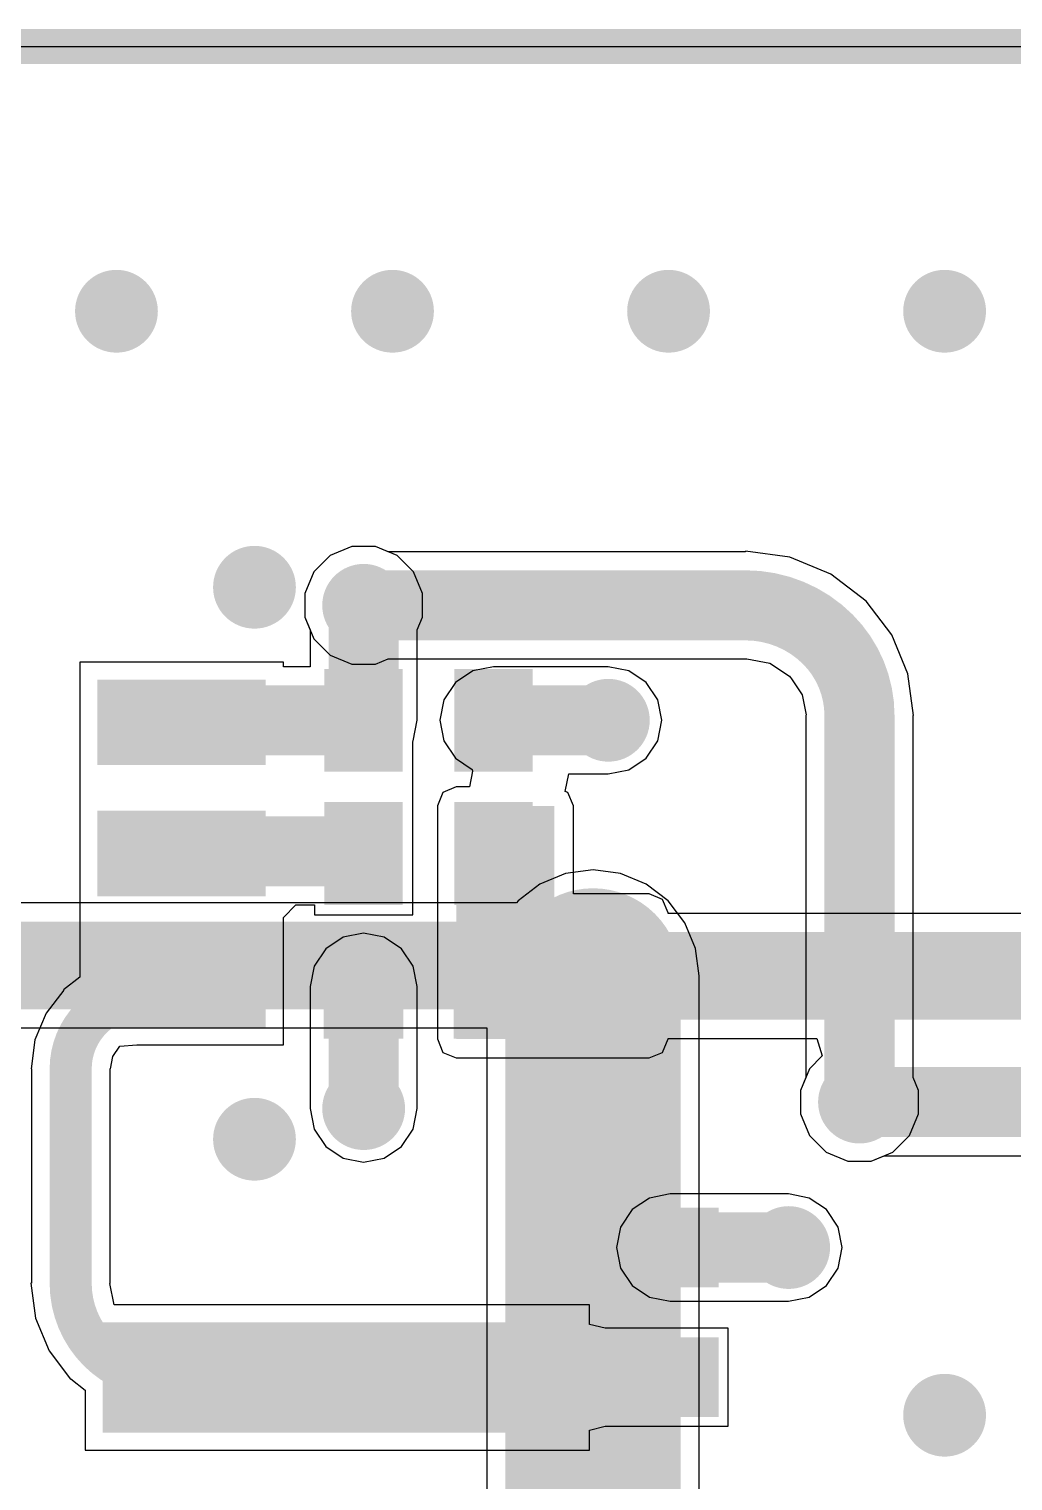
# Model space of a CAD drawing. Header units: millimetres. Extents: x -0.18 to 1.17, y -0.19 to 1.72.
# Drawn here: x 0.1671 to 0.4478, y 0.8409 to 1.2551 of the extents above; entities that cross this region are included whole.
import ezdxf

# ---------------------------------------------------------------- set-up
doc = ezdxf.new("R2010")
doc.units = ezdxf.units.MM
doc.header["$MEASUREMENT"] = 0
for name, color, linetype in [('BottomLayer', 5, 'Continuous'), ('BottomPaste', 16, 'Continuous'), ('BottomSolder', 6, 'Continuous'), ('Mechanical2', 216, 'Continuous'), ('TopLayer', 1, 'Continuous'), ('ViaHoleLayer', 16, 'Continuous')]:
    doc.layers.add(name, color=color, linetype=linetype)

# ---------------------------------------------------------------- blocks, each defined once
blk = doc.blocks.new('HC_49S_SMD_2P_M____B_7')
at = {"layer": 'BottomLayer'}
for points in [[(-0.16142, 0.01575), (-0.02756, 0.01575), (-0.02756, -0.01575), (-0.16142, -0.01575)], [(0.02756, 0.01575), (0.16142, 0.01575), (0.16142, -0.01575), (0.02756, -0.01575)]]:
    blk.add_hatch(color=5, dxfattribs=at).paths.add_polyline_path(points)
at = {"layer": 'BottomPaste'}
for points in [[(-0.16142, 0.01575), (-0.02756, 0.01575), (-0.02756, -0.01575), (-0.16142, -0.01575)], [(0.02756, 0.01575), (0.16142, 0.01575), (0.16142, -0.01575), (0.02756, -0.01575)]]:
    blk.add_hatch(color=16, dxfattribs=at).paths.add_polyline_path(points)
blk = doc.blocks.new('C___0402_B_8')
at = {"layer": 'BottomLayer'}
for points in [[(-0.0095, 0.0125), (-0.0095, -0.0125), (-0.0275, -0.0125), (-0.0275, 0.0125)], [(0.0275, 0.0125), (0.0275, -0.0125), (0.0095, -0.0125), (0.0095, 0.0125)]]:
    blk.add_hatch(color=5, dxfattribs=at).paths.add_polyline_path(points)
at = {"layer": 'BottomPaste'}
for points in [[(-0.0095, 0.0125), (-0.0095, -0.0125), (-0.0275, -0.0125), (-0.0275, 0.0125)], [(0.0275, 0.0125), (0.0275, -0.0125), (0.0095, -0.0125), (0.0095, 0.0125)]]:
    blk.add_hatch(color=16, dxfattribs=at).paths.add_polyline_path(points)
at = {"layer": 'BottomSolder'}
for points in [[(-0.00714, 0.01486), (-0.00714, -0.01486), (-0.02986, -0.01486), (-0.02986, 0.01486)], [(0.02986, 0.01486), (0.02986, -0.01486), (0.00714, -0.01486), (0.00714, 0.01486)]]:
    blk.add_hatch(color=6, dxfattribs=at).paths.add_polyline_path(points)
blk = doc.blocks.new('SOT_23_6_B_11')
at = {"layer": 'BottomLayer'}
for points in [[(-0.07559, 0.04961), (-0.02756, 0.04961), (-0.02756, 0.0252), (-0.07559, 0.0252)], [(0.02756, 0.04961), (0.07559, 0.04961), (0.07559, 0.0252), (0.02756, 0.0252)], [(-0.07559, 0.0122), (-0.02756, 0.0122), (-0.02756, -0.0122), (-0.07559, -0.0122)], [(0.02756, 0.0122), (0.07559, 0.0122), (0.07559, -0.0122), (0.02756, -0.0122)], [(-0.07559, -0.0252), (-0.02756, -0.0252), (-0.02756, -0.04961), (-0.07559, -0.04961)], [(0.02756, -0.0252), (0.07559, -0.0252), (0.07559, -0.04961), (0.02756, -0.04961)]]:
    blk.add_hatch(color=5, dxfattribs=at).paths.add_polyline_path(points)
at = {"layer": 'BottomPaste'}
for points in [[(-0.07559, 0.04961), (-0.02756, 0.04961), (-0.02756, 0.0252), (-0.07559, 0.0252)], [(0.02756, 0.04961), (0.07559, 0.04961), (0.07559, 0.0252), (0.02756, 0.0252)], [(-0.07559, 0.0122), (-0.02756, 0.0122), (-0.02756, -0.0122), (-0.07559, -0.0122)], [(0.02756, 0.0122), (0.07559, 0.0122), (0.07559, -0.0122), (0.02756, -0.0122)], [(-0.07559, -0.0252), (-0.02756, -0.0252), (-0.02756, -0.04961), (-0.07559, -0.04961)], [(0.02756, -0.0252), (0.07559, -0.0252), (0.07559, -0.04961), (0.02756, -0.04961)]]:
    blk.add_hatch(color=16, dxfattribs=at).paths.add_polyline_path(points)
blk = doc.blocks.new('R___0402_B_16')
at = {"layer": 'BottomLayer'}
for points in [[(-0.0095, 0.0125), (-0.0095, -0.0125), (-0.0275, -0.0125), (-0.0275, 0.0125)], [(0.0275, 0.0125), (0.0275, -0.0125), (0.0095, -0.0125), (0.0095, 0.0125)]]:
    blk.add_hatch(color=5, dxfattribs=at).paths.add_polyline_path(points)
at = {"layer": 'BottomPaste'}
for points in [[(-0.0095, 0.0125), (-0.0095, -0.0125), (-0.0275, -0.0125), (-0.0275, 0.0125)], [(0.0275, 0.0125), (0.0275, -0.0125), (0.0095, -0.0125), (0.0095, 0.0125)]]:
    blk.add_hatch(color=16, dxfattribs=at).paths.add_polyline_path(points)
at = {"layer": 'BottomSolder'}
for points in [[(-0.00733, 0.01467), (-0.00733, -0.01467), (-0.02967, -0.01467), (-0.02967, 0.01467)], [(0.02967, 0.01467), (0.02967, -0.01467), (0.00733, -0.01467), (0.00733, 0.01467)]]:
    blk.add_hatch(color=6, dxfattribs=at).paths.add_polyline_path(points)
blk = doc.blocks.new('R___0402_B_17')
at = {"layer": 'BottomLayer'}
for points in [[(-0.0095, 0.0125), (-0.0095, -0.0125), (-0.0275, -0.0125), (-0.0275, 0.0125)], [(0.0275, 0.0125), (0.0275, -0.0125), (0.0095, -0.0125), (0.0095, 0.0125)]]:
    blk.add_hatch(color=5, dxfattribs=at).paths.add_polyline_path(points)
at = {"layer": 'BottomPaste'}
for points in [[(-0.0095, 0.0125), (-0.0095, -0.0125), (-0.0275, -0.0125), (-0.0275, 0.0125)], [(0.0275, 0.0125), (0.0275, -0.0125), (0.0095, -0.0125), (0.0095, 0.0125)]]:
    blk.add_hatch(color=16, dxfattribs=at).paths.add_polyline_path(points)
at = {"layer": 'BottomSolder'}
for points in [[(-0.00733, 0.01467), (-0.00733, -0.01467), (-0.02967, -0.01467), (-0.02967, 0.01467)], [(0.02967, 0.01467), (0.02967, -0.01467), (0.00733, -0.01467), (0.00733, 0.01467)]]:
    blk.add_hatch(color=6, dxfattribs=at).paths.add_polyline_path(points)
blk = doc.blocks.new('C___0402_B_24')
at = {"layer": 'BottomLayer'}
for points in [[(-0.0095, 0.0125), (-0.0095, -0.0125), (-0.0275, -0.0125), (-0.0275, 0.0125)], [(0.0275, 0.0125), (0.0275, -0.0125), (0.0095, -0.0125), (0.0095, 0.0125)]]:
    blk.add_hatch(color=5, dxfattribs=at).paths.add_polyline_path(points)
at = {"layer": 'BottomPaste'}
for points in [[(-0.0095, 0.0125), (-0.0095, -0.0125), (-0.0275, -0.0125), (-0.0275, 0.0125)], [(0.0275, 0.0125), (0.0275, -0.0125), (0.0095, -0.0125), (0.0095, 0.0125)]]:
    blk.add_hatch(color=16, dxfattribs=at).paths.add_polyline_path(points)
at = {"layer": 'BottomSolder'}
for points in [[(-0.00714, 0.01486), (-0.00714, -0.01486), (-0.02986, -0.01486), (-0.02986, 0.01486)], [(0.02986, 0.01486), (0.02986, -0.01486), (0.00714, -0.01486), (0.00714, 0.01486)]]:
    blk.add_hatch(color=6, dxfattribs=at).paths.add_polyline_path(points)

msp = doc.modelspace()

# ---------------------------------------------------------------- hatches: boundary and pattern name
at = {"layer": 'BottomLayer'}
h = msp.add_hatch(color=5, dxfattribs=at)
edge = h.paths.add_edge_path()
edge.add_arc((0.19206, 1.17462), 0.01181, 0, 360)
h = msp.add_hatch(color=5, dxfattribs=at)
edge = h.paths.add_edge_path()
edge.add_arc((0.2708, 1.17462), 0.01181, 0, 360)
h = msp.add_hatch(color=5, dxfattribs=at)
edge = h.paths.add_edge_path()
edge.add_arc((0.34954, 1.17462), 0.01181, 0, 360)
h = msp.add_hatch(color=5, dxfattribs=at)
edge = h.paths.add_edge_path()
edge.add_arc((0.42828, 1.17462), 0.01181, 0, 360)
h = msp.add_hatch(color=5, dxfattribs=at)
edge = h.paths.add_edge_path()
edge.add_arc((0.23143, 1.09588), 0.01181, 0, 360)
h = msp.add_hatch(color=5, dxfattribs=at)
edge = h.paths.add_edge_path()
edge.add_arc((0.26257, 1.09072), 0.01181, 0, 360)
h = msp.add_hatch(color=5, dxfattribs=at)
edge = h.paths.add_edge_path()
edge.add_arc((0.33236, 1.05793), 0.01181, 0, 360)
for points in [[(0.289, 0.97533), (0.317, 0.97533), (0.317, 1.0335), (0.289, 1.0335)], [(0.344, 0.967), (0.344, 1.003), (0.289, 1.003), (0.289, 0.967)]]:
    msp.add_hatch(color=5, dxfattribs=at).paths.add_polyline_path(points)
h = msp.add_hatch(color=5, dxfattribs=at)
edge = h.paths.add_edge_path()
edge.add_arc((0.328, 0.985), 0.01181, 0, 360)
h = msp.add_hatch(color=5, dxfattribs=at)
edge = h.paths.add_edge_path()
edge.add_arc((0.26257, 0.94714), 0.01181, 0, 360)
h = msp.add_hatch(color=5, dxfattribs=at)
edge = h.paths.add_edge_path()
edge.add_arc((0.404, 0.949), 0.01181, 0, 360)
h = msp.add_hatch(color=5, dxfattribs=at)
edge = h.paths.add_edge_path()
edge.add_arc((0.23143, 0.9384), 0.01181, 0, 360)
h = msp.add_hatch(color=5, dxfattribs=at)
edge = h.paths.add_edge_path()
edge.add_arc((0.38379, 0.9075), 0.01181, 0, 360)
h = msp.add_hatch(color=5, dxfattribs=at)
edge = h.paths.add_edge_path()
edge.add_arc((0.42828, 0.85966), 0.01181, 0, 360)
at = {"layer": 'TopLayer'}
h = msp.add_hatch(color=1, dxfattribs=at)
edge = h.paths.add_edge_path()
edge.add_arc((0.19206, 1.17462), 0.01181, 0, 360)
h = msp.add_hatch(color=1, dxfattribs=at)
edge = h.paths.add_edge_path()
edge.add_arc((0.2708, 1.17462), 0.01181, 0, 360)
h = msp.add_hatch(color=1, dxfattribs=at)
edge = h.paths.add_edge_path()
edge.add_arc((0.34954, 1.17462), 0.01181, 0, 360)
h = msp.add_hatch(color=1, dxfattribs=at)
edge = h.paths.add_edge_path()
edge.add_arc((0.42828, 1.17462), 0.01181, 0, 360)
h = msp.add_hatch(color=1, dxfattribs=at)
edge = h.paths.add_edge_path()
edge.add_arc((0.23143, 1.09588), 0.01181, 0, 360)
h = msp.add_hatch(color=1, dxfattribs=at)
edge = h.paths.add_edge_path()
edge.add_arc((0.26257, 1.09072), 0.01181, 0, 360)
h = msp.add_hatch(color=1, dxfattribs=at)
edge = h.paths.add_edge_path()
edge.add_arc((0.33236, 1.05793), 0.01181, 0, 360)
h = msp.add_hatch(color=1, dxfattribs=at)
edge = h.paths.add_edge_path()
edge.add_arc((0.328, 0.985), 0.01181, 0, 360)
h = msp.add_hatch(color=1, dxfattribs=at)
edge = h.paths.add_edge_path()
edge.add_arc((0.26257, 0.94714), 0.01181, 0, 360)
h = msp.add_hatch(color=1, dxfattribs=at)
edge = h.paths.add_edge_path()
edge.add_arc((0.404, 0.949), 0.01181, 0, 360)
h = msp.add_hatch(color=1, dxfattribs=at)
edge = h.paths.add_edge_path()
edge.add_arc((0.23143, 0.9384), 0.01181, 0, 360)
h = msp.add_hatch(color=1, dxfattribs=at)
edge = h.paths.add_edge_path()
edge.add_arc((0.38379, 0.9075), 0.01181, 0, 360)
h = msp.add_hatch(color=1, dxfattribs=at)
edge = h.paths.add_edge_path()
edge.add_arc((0.42828, 0.85966), 0.01181, 0, 360)
at = {"layer": 'ViaHoleLayer'}
h = msp.add_hatch(color=16, dxfattribs=at)
edge = h.paths.add_edge_path()
edge.add_arc((0.19206, 1.17462), 0.00591, 0, 360)
h = msp.add_hatch(color=16, dxfattribs=at)
edge = h.paths.add_edge_path()
edge.add_arc((0.2708, 1.17462), 0.00591, 0, 360)
h = msp.add_hatch(color=16, dxfattribs=at)
edge = h.paths.add_edge_path()
edge.add_arc((0.34954, 1.17462), 0.00591, 0, 360)
h = msp.add_hatch(color=16, dxfattribs=at)
edge = h.paths.add_edge_path()
edge.add_arc((0.42828, 1.17462), 0.00591, 0, 360)
h = msp.add_hatch(color=16, dxfattribs=at)
edge = h.paths.add_edge_path()
edge.add_arc((0.23143, 1.09588), 0.00591, 0, 360)
h = msp.add_hatch(color=16, dxfattribs=at)
edge = h.paths.add_edge_path()
edge.add_arc((0.26257, 1.09072), 0.00591, 0, 360)
h = msp.add_hatch(color=16, dxfattribs=at)
edge = h.paths.add_edge_path()
edge.add_arc((0.33236, 1.05793), 0.00591, 0, 360)
h = msp.add_hatch(color=16, dxfattribs=at)
edge = h.paths.add_edge_path()
edge.add_arc((0.328, 0.985), 0.00591, 0, 360)
h = msp.add_hatch(color=16, dxfattribs=at)
edge = h.paths.add_edge_path()
edge.add_arc((0.26257, 0.94714), 0.00591, 0, 360)
h = msp.add_hatch(color=16, dxfattribs=at)
edge = h.paths.add_edge_path()
edge.add_arc((0.404, 0.949), 0.00591, 0, 360)
h = msp.add_hatch(color=16, dxfattribs=at)
edge = h.paths.add_edge_path()
edge.add_arc((0.23143, 0.9384), 0.00591, 0, 360)
h = msp.add_hatch(color=16, dxfattribs=at)
edge = h.paths.add_edge_path()
edge.add_arc((0.38379, 0.9075), 0.00591, 0, 360)
h = msp.add_hatch(color=16, dxfattribs=at)
edge = h.paths.add_edge_path()
edge.add_arc((0.42828, 0.85966), 0.00591, 0, 360)

# ---------------------------------------------------------------- linework, layer by layer
at = {"layer": 'BottomLayer'}
for p, q in [((0.077, 1.25013), (1.166, 1.25013)), ((0.25923, 1.10753), (0.25305, 1.10497)), ((0.26591, 1.10753), (0.25923, 1.10753)), ((0.27209, 1.10497), (0.26591, 1.10753)), ((0.25305, 1.10497), (0.24832, 1.10024)), ((0.27682, 1.10024), (0.27209, 1.10497)), ((0.24832, 1.10024), (0.24576, 1.09407)), ((0.27938, 1.09407), (0.27682, 1.10024)), ((0.24576, 1.09407), (0.24576, 1.08738)), ((0.27938, 1.08738), (0.27938, 1.09407)), ((0.24576, 1.08738), (0.24728, 1.08372)), ((0.27786, 1.08372), (0.27938, 1.08738)), ((0.24728, 1.08372), (0.24728, 1.07322)), ((0.27786, 1.05793), (0.27786, 1.08372)), ((0.23966, 1.07454), (0.18163, 1.07454)), ((0.18163, 1.07454), (0.18163, 1.04213)), ((0.23966, 1.07322), (0.23966, 1.07454)), ((0.24728, 1.07322), (0.23966, 1.07322)), ((0.29957, 1.07322), (0.29372, 1.07206)), ((0.33236, 1.07322), (0.29957, 1.07322)), ((0.33822, 1.07206), (0.33236, 1.07322)), ((0.28876, 1.06874), (0.28544, 1.06378)), ((0.29372, 1.07206), (0.28876, 1.06874)), ((0.34318, 1.06874), (0.33822, 1.07206)), ((0.34649, 1.06378), (0.34318, 1.06874)), ((0.28544, 1.06378), (0.28428, 1.05793)), ((0.34766, 1.05793), (0.34649, 1.06378)), ((0.2767, 1.05208), (0.27786, 1.05793)), ((0.28428, 1.05793), (0.28544, 1.05208)), ((0.34649, 1.05208), (0.34766, 1.05793)), ((0.27657, 1.05188), (0.2767, 1.05208)), ((0.27657, 1.04243), (0.27657, 1.05188)), ((0.28544, 1.05208), (0.28876, 1.04711)), ((0.34318, 1.04711), (0.34649, 1.05208)), ((0.28876, 1.04711), (0.29355, 1.04391)), ((0.29355, 1.04391), (0.29365, 1.04345)), ((0.33822, 1.0438), (0.34318, 1.04711)), ((0.18163, 1.04213), (0.18163, 1.03713)), ((0.27657, 1.04043), (0.27657, 1.04243)), ((0.27657, 1.03543), (0.27657, 1.04043)), ((0.29365, 1.04345), (0.29272, 1.03891)), ((0.32008, 1.03764), (0.32108, 1.04264)), ((0.32108, 1.04264), (0.33236, 1.04264)), ((0.33236, 1.04264), (0.33822, 1.0438)), ((0.18163, 1.03713), (0.18163, 1.03513)), ((0.28517, 1.03733), (0.28359, 1.0335)), ((0.289, 1.03891), (0.28517, 1.03733)), ((0.29272, 1.03891), (0.289, 1.03891)), ((0.32083, 1.03733), (0.32008, 1.03764)), ((0.32241, 1.0335), (0.32083, 1.03733)), ((0.18163, 1.03513), (0.18163, 1.00473)), ((0.27657, 1.00243), (0.27657, 1.03543)), ((0.28359, 1.0335), (0.28359, 1.003)), ((0.32241, 1.00841), (0.32241, 1.0335)), ((0.344, 1.00841), (0.32241, 1.00841)), ((0.34783, 1.00683), (0.344, 1.00841)), ((0.34941, 1.003), (0.34783, 1.00683)), ((0.18163, 1.00473), (0.18163, 0.99973)), ((0.23966, 1.0017), (0.2432, 1.00523)), ((0.2432, 1.00523), (0.24857, 1.00523)), ((0.24857, 1.00523), (0.24857, 1.00243)), ((0.24857, 1.00243), (0.27657, 1.00243)), ((0.28359, 1.003), (0.28359, 0.967)), ((0.34941, 1.00284), (0.34941, 1.003)), ((0.46796, 1.00284), (0.34941, 1.00284)), ((0.18163, 0.99973), (0.18163, 0.99772)), ((0.23966, 0.96532), (0.23966, 1.0017)), ((0.18163, 0.99772), (0.18163, 0.98463)), ((0.25672, 0.99606), (0.25176, 0.99274)), ((0.26257, 0.99722), (0.25672, 0.99606)), ((0.26842, 0.99606), (0.26257, 0.99722)), ((0.27339, 0.99274), (0.26842, 0.99606)), ((0.25176, 0.99274), (0.24844, 0.98778)), ((0.2767, 0.98778), (0.27339, 0.99274)), ((0.24844, 0.98778), (0.24728, 0.98193)), ((0.27786, 0.98193), (0.2767, 0.98778)), ((0.18163, 0.98463), (0.17696, 0.98104)), ((0.24728, 0.98193), (0.24728, 0.94714)), ((0.27786, 0.94714), (0.27786, 0.98193)), ((0.17703, 0.98097), (0.17198, 0.97439)), ((0.17696, 0.98104), (0.17703, 0.98097)), ((0.17198, 0.97439), (0.16881, 0.96673)), ((0.16881, 0.96673), (0.16773, 0.95851)), ((0.19301, 0.96499), (0.19787, 0.96532)), ((0.19787, 0.96532), (0.23966, 0.96532)), ((0.28359, 0.967), (0.28517, 0.96317)), ((0.34783, 0.96317), (0.34941, 0.967)), ((0.34941, 0.967), (0.34941, 0.96716)), ((0.34941, 0.96716), (0.39184, 0.96716)), ((0.39184, 0.96716), (0.39338, 0.96216)), ((0.19032, 0.95851), (0.19102, 0.96202)), ((0.19102, 0.96202), (0.19301, 0.96499)), ((0.28517, 0.96317), (0.289, 0.96159)), ((0.289, 0.96159), (0.344, 0.96159)), ((0.344, 0.96159), (0.34783, 0.96317)), ((0.39338, 0.96216), (0.38975, 0.95852)), ((0.16773, 0.95851), (0.16778, 0.95851)), ((0.16778, 0.95851), (0.16778, 0.89731)), ((0.19022, 0.89731), (0.19022, 0.95851)), ((0.19022, 0.95851), (0.19032, 0.95851)), ((0.38975, 0.95852), (0.38719, 0.95234)), ((0.38719, 0.95234), (0.38719, 0.94566)), ((0.24728, 0.94714), (0.24844, 0.94128)), ((0.2767, 0.94128), (0.27786, 0.94714)), ((0.38719, 0.94566), (0.38975, 0.93948)), ((0.24844, 0.94128), (0.25176, 0.93632)), ((0.27339, 0.93632), (0.2767, 0.94128)), ((0.25176, 0.93632), (0.25672, 0.93301)), ((0.26842, 0.93301), (0.27339, 0.93632)), ((0.38975, 0.93948), (0.39448, 0.93475)), ((0.25672, 0.93301), (0.26257, 0.93184)), ((0.26257, 0.93184), (0.26842, 0.93301)), ((0.39448, 0.93475), (0.40066, 0.93219)), ((0.40066, 0.93219), (0.40734, 0.93219)), ((0.40734, 0.93219), (0.41101, 0.93371)), ((0.41101, 0.93371), (0.47717, 0.93371)), ((0.34415, 0.92163), (0.33919, 0.91831)), ((0.35, 0.92279), (0.34415, 0.92163)), ((0.38379, 0.92279), (0.35, 0.92279)), ((0.38965, 0.92163), (0.38379, 0.92279)), ((0.39461, 0.91831), (0.38965, 0.92163)), ((0.33919, 0.91831), (0.33587, 0.91335)), ((0.39792, 0.91335), (0.39461, 0.91831)), ((0.33587, 0.91335), (0.33471, 0.9075)), ((0.39909, 0.9075), (0.39792, 0.91335)), ((0.33471, 0.9075), (0.33587, 0.90165)), ((0.39792, 0.90165), (0.39909, 0.9075)), ((0.33587, 0.90165), (0.33919, 0.89669)), ((0.39461, 0.89669), (0.39792, 0.90165)), ((0.16778, 0.89731), (0.16767, 0.89731)), ((0.16767, 0.89731), (0.16899, 0.88731)), ((0.1902, 0.89725), (0.19022, 0.89731)), ((0.19141, 0.8912), (0.1902, 0.89725)), ((0.33919, 0.89669), (0.34415, 0.89337)), ((0.38965, 0.89337), (0.39461, 0.89669)), ((0.32695, 0.8912), (0.19141, 0.8912)), ((0.32695, 0.88559), (0.32695, 0.8912)), ((0.34415, 0.89337), (0.35, 0.89221)), ((0.35, 0.89221), (0.38379, 0.89221)), ((0.38379, 0.89221), (0.38965, 0.89337)), ((0.16899, 0.88731), (0.17285, 0.87799)), ((0.3315, 0.8845), (0.32695, 0.88559)), ((0.3665, 0.8845), (0.3315, 0.8845)), ((0.3315, 0.8845), (0.3315, 0.8845)), ((0.3315, 0.8845), (0.3315, 0.8845)), ((0.3315, 0.8845), (0.3315, 0.8845)), ((0.3665, 0.8565), (0.3665, 0.8845)), ((0.17285, 0.87799), (0.17899, 0.86999)), ((0.17899, 0.86999), (0.179, 0.87)), ((0.179, 0.87), (0.18309, 0.86685)), ((0.18309, 0.86685), (0.18309, 0.84971)), ((0.32695, 0.85541), (0.3315, 0.8565)), ((0.32695, 0.84971), (0.32695, 0.85541)), ((0.3315, 0.8565), (0.3315, 0.8565)), ((0.3315, 0.8565), (0.3315, 0.8565)), ((0.3315, 0.8565), (0.3665, 0.8565)), ((0.18309, 0.84971), (0.32695, 0.84971))]:
    msp.add_line(p, q, dxfattribs=at)
for points, const_width in [([(0.26257, 1.05793), (0.26257, 1.09072)], 0.02), ([(0.20924, 1.05793), (0.26057, 1.05793)], 0.02), ([(0.29957, 1.05793), (0.33236, 1.05793)], 0.02), ([(0.20924, 1.02053), (0.26057, 1.02053)], 0.02), ([(0.328, 0.985), (0.46796, 0.985)], 0.025), ([(0.26257, 0.94714), (0.26257, 0.98193)], 0.02), ([(0.195, 0.98253), (0.208, 0.98253)], 0.012), ([(0.208, 0.98253), (0.21065, 0.98253)], 0.012), ([(0.179, 0.89731), (0.179, 0.95851)], 0.012), ([(0.404, 0.949), (0.47717, 0.949)], 0.02), ([(0.35, 0.9075), (0.38379, 0.9075)], 0.02), ([(0.25502, 0.87045), (0.34895, 0.87045)], 0.015)]:
    msp.add_lwpolyline(points, dxfattribs=dict(at, const_width=const_width))
for points, const_width in [([(0.25757, 1.09072, 1), (0.26757, 1.09072, 1)], 0.01), ([(0.20424, 1.05793, 1), (0.21424, 1.05793, 1)], 0.01), ([(0.25557, 1.05793, 1), (0.26557, 1.05793, 1)], 0.01), ([(0.25757, 1.05793, 1), (0.26757, 1.05793, 1)], 0.01), ([(0.29457, 1.05793, 1), (0.30457, 1.05793, 1)], 0.01), ([(0.32736, 1.05793, 1), (0.33736, 1.05793, 1)], 0.01), ([(0.20424, 1.02053, 1), (0.21424, 1.02053, 1)], 0.01), ([(0.25557, 1.02053, 1), (0.26557, 1.02053, 1)], 0.01), ([(0.32175, 0.985, 1), (0.33425, 0.985, 1)], 0.0125), ([(0.25757, 0.98193, 1), (0.26757, 0.98193, 1)], 0.01), ([(0.192, 0.98253, 1), (0.198, 0.98253, 1)], 0.006), ([(0.205, 0.98253, 1), (0.211, 0.98253, 1)], 0.006), ([(0.205, 0.98253, 1), (0.211, 0.98253, 1)], 0.006), ([(0.205, 0.98253, 1), (0.211, 0.98253, 1)], 0.006), ([(0.20765, 0.98253, 1), (0.21365, 0.98253, 1)], 0.006), ([(0.182, 0.973, 1), (0.188, 0.973, 1)], 0.006), ([(0.182, 0.973, 1), (0.188, 0.973, 1)], 0.006), ([(0.176, 0.95851, 1), (0.182, 0.95851, 1)], 0.006), ([(0.176, 0.95851, 1), (0.182, 0.95851, 1)], 0.006), ([(0.25757, 0.94714, 1), (0.26757, 0.94714, 1)], 0.01), ([(0.399, 0.949, 1), (0.409, 0.949, 1)], 0.01), ([(0.345, 0.9075, 1), (0.355, 0.9075, 1)], 0.01), ([(0.37879, 0.9075, 1), (0.38879, 0.9075, 1)], 0.01), ([(0.176, 0.89731, 1), (0.182, 0.89731, 1)], 0.006), ([(0.176, 0.89731, 1), (0.182, 0.89731, 1)], 0.006), ([(0.184, 0.878, 1), (0.19, 0.878, 1)], 0.006), ([(0.184, 0.878, 1), (0.19, 0.878, 1)], 0.006), ([(0.20222, 0.87045, 1), (0.20822, 0.87045, 1)], 0.006), ([(0.25127, 0.87045, 1), (0.25877, 0.87045, 1)], 0.0075), ([(0.3452, 0.87045, 1), (0.3527, 0.87045, 1)], 0.0075)]:
    msp.add_lwpolyline(points, format="xyb", close=True, dxfattribs=dict(at, const_width=const_width))
at = {"layer": 'BottomLayer', "const_width": 0.012}
for points in [[(0.185, 0.973, -0.198912), (0.208, 0.98253)], [(0.179, 0.95851, -0.198912), (0.185, 0.973)], [(0.187, 0.878, -0.198912), (0.179, 0.89731)], [(0.20522, 0.87045, -0.198912), (0.187, 0.878)]]:
    msp.add_lwpolyline(points, format="xyb", dxfattribs=at)
at = {"layer": 'Mechanical2', "const_width": 0.01}
msp.add_lwpolyline([(-0.059, 1.25013), (1.166, 1.25013)], dxfattribs=at)
at = {"layer": 'TopLayer'}
for p, q in [((0.07703, 1.25016), (1.16603, 1.25016)), ((0.25923, 1.10753), (0.25305, 1.10497)), ((0.26591, 1.10753), (0.25923, 1.10753)), ((0.26958, 1.10602), (0.26591, 1.10753)), ((0.37153, 1.10602), (0.26958, 1.10602)), ((0.38411, 1.10448), (0.37153, 1.10614)), ((0.37153, 1.10614), (0.37153, 1.10602)), ((0.25305, 1.10497), (0.24832, 1.10024)), ((0.39583, 1.09963), (0.38411, 1.10448)), ((0.24832, 1.10024), (0.24576, 1.09407)), ((0.4059, 1.0919), (0.39583, 1.09963)), ((0.24576, 1.09407), (0.24576, 1.08738)), ((0.40589, 1.09189), (0.4059, 1.0919)), ((0.41322, 1.08233), (0.40589, 1.09189)), ((0.24576, 1.08738), (0.24832, 1.0812)), ((0.24832, 1.0812), (0.25305, 1.07647)), ((0.41782, 1.07121), (0.41322, 1.08233)), ((0.25305, 1.07647), (0.25923, 1.07391)), ((0.25923, 1.07391), (0.26591, 1.07391)), ((0.26591, 1.07391), (0.26958, 1.07543)), ((0.26958, 1.07543), (0.37153, 1.07543)), ((0.37153, 1.07543), (0.37188, 1.0755)), ((0.37188, 1.0755), (0.37843, 1.0742)), ((0.37843, 1.0742), (0.38399, 1.07048)), ((0.38399, 1.07048), (0.38419, 1.07019)), ((0.38419, 1.07019), (0.38438, 1.07005)), ((0.38438, 1.07005), (0.38762, 1.06521)), ((0.41939, 1.05927), (0.41782, 1.07121)), ((0.38762, 1.06521), (0.38875, 1.0595)), ((0.38875, 1.0595), (0.38871, 1.05927)), ((0.38871, 1.05927), (0.38871, 0.95601)), ((0.41929, 0.95601), (0.41929, 1.05927)), ((0.41929, 1.05927), (0.41939, 1.05927)), ((0.328, 1.01526), (0.32017, 1.01423)), ((0.33583, 1.01423), (0.328, 1.01526)), ((0.31287, 1.0112), (0.3066, 1.0064)), ((0.32017, 1.01423), (0.31287, 1.0112)), ((0.34313, 1.0112), (0.33583, 1.01423)), ((0.3494, 1.0064), (0.34313, 1.0112)), ((0.30618, 1.00584), (0.06859, 1.00584)), ((0.3066, 1.0064), (0.30618, 1.00584)), ((0.3542, 1.00013), (0.3494, 1.0064)), ((0.35723, 0.99283), (0.3542, 1.00013)), ((0.35826, 0.985), (0.35723, 0.99283)), ((0.35826, 0.79142), (0.35826, 0.985)), ((0.04976, 0.97016), (0.29774, 0.97016)), ((0.29774, 0.97016), (0.29774, 0.79142)), ((0.38871, 0.95601), (0.38719, 0.95234)), ((0.42081, 0.95234), (0.41929, 0.95601)), ((0.38719, 0.95234), (0.38719, 0.94566)), ((0.42081, 0.94566), (0.42081, 0.95234)), ((0.38719, 0.94566), (0.38975, 0.93948)), ((0.41825, 0.93948), (0.42081, 0.94566)), ((0.38975, 0.93948), (0.39448, 0.93475)), ((0.41352, 0.93475), (0.41825, 0.93948)), ((0.39448, 0.93475), (0.40066, 0.93219)), ((0.40066, 0.93219), (0.40734, 0.93219)), ((0.40734, 0.93219), (0.41352, 0.93475))]:
    msp.add_line(p, q, dxfattribs=at)
for points, const_width in [([(0.26257, 1.09072), (0.37153, 1.09072)], 0.02), ([(0.404, 0.949), (0.404, 1.05927)], 0.02), ([(0.328, 0.79142), (0.328, 0.985)], 0.05), ([(0.04976, 0.988), (0.328, 0.988)], 0.025)]:
    msp.add_lwpolyline(points, dxfattribs=dict(at, const_width=const_width))
for points, const_width in [([(0.25757, 1.09072, 1), (0.26757, 1.09072, 1)], 0.01), ([(0.36653, 1.09072, 1), (0.37653, 1.09072, 1)], 0.01), ([(0.36653, 1.09072, 1), (0.37653, 1.09072, 1)], 0.01), ([(0.39, 1.081, 1), (0.4, 1.081, 1)], 0.01), ([(0.39, 1.081, 1), (0.4, 1.081, 1)], 0.01), ([(0.399, 1.05927, 1), (0.409, 1.05927, 1)], 0.01), ([(0.399, 1.05927, 1), (0.409, 1.05927, 1)], 0.01), ([(0.3155, 0.985, 1), (0.3405, 0.985, 1)], 0.025), ([(0.32175, 0.988, 1), (0.33425, 0.988, 1)], 0.0125), ([(0.399, 0.949, 1), (0.409, 0.949, 1)], 0.01)]:
    msp.add_lwpolyline(points, format="xyb", close=True, dxfattribs=dict(at, const_width=const_width))
at = {"layer": 'TopLayer', "const_width": 0.02}
for points in [[(0.37153, 1.09072, -0.198912), (0.395, 1.081)], [(0.395, 1.081, -0.198912), (0.404, 1.05927)]]:
    msp.add_lwpolyline(points, format="xyb", dxfattribs=at)

# ---------------------------------------------------------------- block references
for name, p in [('SOT_23_6_B_11', (0.15907, 1.01993)), ('R___0402_B_16', (0.28107, 1.05793)), ('R___0402_B_17', (0.28107, 1.01993)), ('C___0402_B_24', (0.28107, 0.98193)), ('HC_49S_SMD_2P_M____B_7', (0.16054, 0.87045))]:
    msp.add_blockref(name, p)
at = {"rotation": 90}
msp.add_blockref('C___0402_B_8', (0.349, 0.889), dxfattribs=at)

doc.saveas('drawing.dxf')
